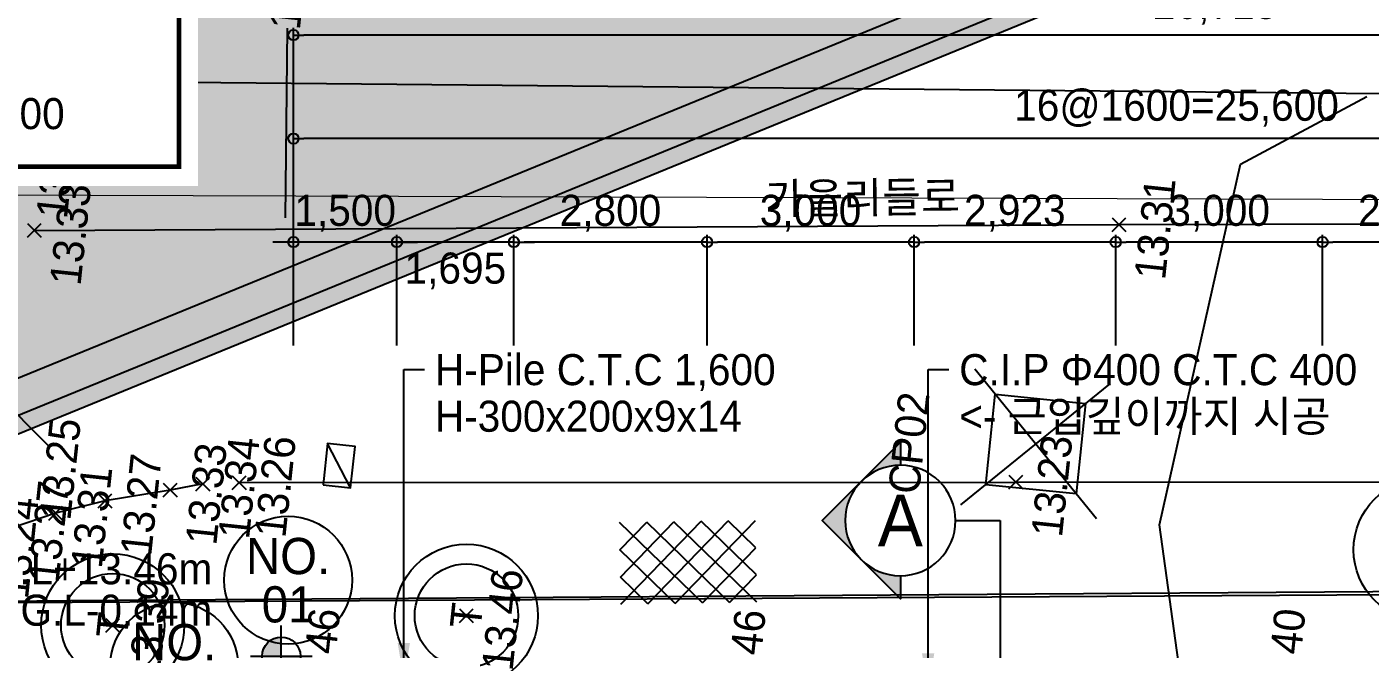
# Model space of a CAD drawing. Header units: millimetres. Extents: x 1073475 to 2890243, y -1340830 to -367733.
# Drawn here: x 1876115 to 1895585, y -395647 to -386629 of the extents above; entities that cross this region are included whole.
import ezdxf
from ezdxf.enums import TextEntityAlignment as Align
from ezdxf.xclip import XClip

# ---------------------------------------------------------------- set-up
doc = ezdxf.new("R2010")
doc.units = ezdxf.units.MM
doc.header["$LTSCALE"] = 50
doc.header["$XCLIPFRAME"] = 2
doc.header["$PDMODE"] = 3
doc.header["$PDSIZE"] = 100
for name, pattern in [('E-DIGLN01', [2, 0.9, -0.2, 0.9]), ('HIDDEN2', [4.7625, 3.175, -1.5875]), ('PHANTOM', [63.5, 31.75, -6.35, 6.35, -6.35, 6.35, -6.35])]:
    doc.linetypes.add(name, pattern=pattern)
doc.layers.get('Defpoints').update_dxf_attribs({"color": 151})
for name, color, linetype in [('0-재료표-1', 3, 'Continuous'), ('0-재료표-T', 7, 'Continuous'), ('1-우수관로', 140, '우수'), ('C-DIM', 7, 'Continuous'), ('CS-CONC-MAJR', 4, 'Continuous'), ('CS-EXCV', 3, 'E-DIGLN01'), ('NO', 2, 'Continuous'), ('TEXT', 3, 'Continuous'), ('구조물', 7, 'Continuous'), ('기준점', 5, 'Continuous'), ('단면', 4, 'Continuous'), ('도로', 1, 'Continuous'), ('보도블럭', 7, 'Continuous'), ('상수도맨홀', 1, 'Continuous'), ('오수맨홀', 1, 'Continuous'), ('우수받이', 5, 'Continuous'), ('중앙선', 2, 'Continuous'), ('지하지장물_가스관로', 2, 'Continuous'), ('지하지장물_상수관로', 5, 'HIDDEN2'), ('지하지장물_전기관로', 1, 'HIDDEN2'), ('지하지장물_통신관로', 7, 'HIDDEN2'), ('차선', 7, 'HIDDEN2'), ('측량점_높이', 8, 'Continuous'), ('측량점_심볼', 7, 'Continuous'), ('통신맨홀', 1, 'Continuous'), ('현황레벨', 7, 'Continuous')]:
    doc.layers.add(name, color=color, linetype=linetype)
doc.styles.add('LT', font='')
doc.styles.get("Standard").update_dxf_attribs({"font": ''})
doc.styles.add('굴림체', font='')
doc.styles.add('돋움', font='')
doc.styles.get('LT').set_extended_font_data('GulimChe')
doc.styles.get('Standard').set_extended_font_data('Dotum')
doc.styles.get('굴림체').set_extended_font_data('Dotum')
doc.styles.get('돋움').set_extended_font_data('Dotum')
doc.linetypes.add('CFZ008', pattern='A,0.9,-0.2,[106,KHCLINE.shx,S=0.00606,R=180,X=0,Y=0],0.9', length=2)
doc.linetypes.add('GAS_LINE', pattern='A,0.5,-0.2,["GAS",Standard,S=0.1,R=0,X=-0.1,Y=-0.05],-0.25', length=0.95)
doc.linetypes.add('KT_LINE', pattern='A,12.7,-5.08,["KT",Standard,S=2.54,R=0,X=-2.54,Y=-1.27],-6.35', length=24.13)
doc.linetypes.add('POWER_LINE', pattern='A,12.7,-5.08,["POWER",Standard,S=2.54,R=0,X=-2.54,Y=-1.27],-6.35', length=24.13)
doc.linetypes.add('WATER_LINE', pattern='A,12.7,-5.08,["WATER",Standard,S=2.54,R=0,X=-2.54,Y=-1.27],-6.35', length=24.13)
doc.linetypes.add('우수', pattern='A,0.5,-0.05,["우수",LT,S=0.1,R=0,X=0,Y=-0.05],-0.4', length=0.95)
doc.dimstyles.new('SAM-200-지시선', dxfattribs={"dimscale": 0.1, "dimtxt": 300, "dimasz": 360, "dimexe": 70, "dimexo": 0, "dimgap": 100, "dimtad": 1, "dimdec": 0, "dimzin": 0, "dimdsep": 46, "dimlunit": 6, "dimtxsty": '돋움', "dimcen": 100, "dimclrd": 1, "dimclre": 1, "dimclrt": 256, "dimadec": 0, "dimazin": 0, "dimtfac": 1, "dimtdec": 0, "dimtix": 1, "dimtmove": 2, "dimatfit": 3, "dimfxl": 70, "dimtolj": 1, "dimtzin": 0, "dimlwd": -1, "dimlwe": -1, "dimarcsym": 0})
doc.dimstyles.new('SAM-300', dxfattribs={"dimscale": 1.5, "dimtxt": 300, "dimasz": 100, "dimexe": 70, "dimexo": 0, "dimgap": 100, "dimtad": 1, "dimdec": 0, "dimzin": 0, "dimdsep": 46, "dimlunit": 6, "dimtxsty": '돋움', "dimblk": 'ORIGIN', "dimcen": 100, "dimclrd": 1, "dimclre": 1, "dimclrt": 7, "dimadec": 0, "dimazin": 0, "dimtfac": 1, "dimtdec": 0, "dimtix": 1, "dimtmove": 2, "dimatfit": 3, "dimfxl": 70, "dimtolj": 1, "dimtzin": 0, "dimlwd": -1, "dimlwe": -1, "dimarcsym": 0})

# ---------------------------------------------------------------- blocks, each defined once
blk = doc.blocks.new('A$405090834614')
at = {"color": 251}
for points in [[(170450, 141075), (172431, 139103)], [(170455, 139099), (172426, 141079)]]:
    blk.add_lwpolyline(points, dxfattribs=at)
blk.add_lwpolyline([(170780, 140746), (172098, 140749), (172101, 139432), (170784, 139429)], close=True, dxfattribs=at)
at = {"layer": '1-우수관로', "color": 251, "linetype": '우수', "lineweight": 0, "ltscale": 80}
blk.add_lwpolyline([(185502, 13028), (184884, 22596), (180273, 88945), (172057, 168906), (121638, 164312), (118262, 188984)], dxfattribs=at)
at = {"layer": '도로', "color": 251}
for p, q in [((168947, 154109), (168670, 154709)), ((169201, 153416), (168947, 154109)), ((169456, 152493), (169201, 153416)), ((169594, 152031), (169456, 152493)), ((169668, 151509), (169668, 151509)), ((169668, 151509), (170864, 140316)), ((170864, 140316), (172033, 129342))]:
    blk.add_line(p, q, dxfattribs=at)
at = {"layer": '보도블럭', "color": 251}
for p, q in [((168547, 145432), (168891, 145871)), ((168595, 145040), (169282, 145918)), ((168643, 144649), (169674, 145966)), ((168891, 145871), (169769, 145183)), ((169282, 145918), (169721, 145575)), ((168499, 145823), (169817, 144792)), ((168690, 144257), (169721, 145575)), ((168547, 145432), (169865, 144401)), ((168738, 143866), (169769, 145183)), ((168595, 145040), (169912, 144009)), ((169129, 143914), (169817, 144792)), ((168643, 144649), (169521, 143961)), ((169521, 143961), (169865, 144401)), ((168690, 144257), (169129, 143914))]:
    blk.add_line(p, q, dxfattribs=at)
at = {"layer": '오수맨홀', "color": 251}
blk.add_circle((170514, 134314), 1036, dxfattribs=at)
at = {"layer": '우수받이', "color": 251}
blk.add_lwpolyline([(169765, 150295), (169765, 149895), (170365, 149895), (170365, 150295)], close=True, dxfattribs=at)
blk.add_lwpolyline([(169765, 149895), (170365, 150295)], dxfattribs=at)
at = {"layer": '중앙선', "color": 251}
for p, q in [((172990, 154847), (174731, 139223)), ((174731, 139223), (176388, 123987))]:
    blk.add_line(p, q, dxfattribs=at)
at = {"layer": '지하지장물_가스관로', "color": 251, "linetype": 'GAS_LINE', "ltscale": 3}
blk.add_lwpolyline([(172043, 129154), (173937, 129308), (182760, 39013), (182551, 11068)], dxfattribs=at)
at = {"layer": '지하지장물_상수관로', "color": 251, "linetype": 'WATER_LINE', "ltscale": 3}
blk.add_lwpolyline([(165003, 177754), (176543, 74656), (179909, 44130), (180541, 14655)], dxfattribs=at)
at = {"layer": '지하지장물_전기관로', "color": 251, "linetype": 'POWER_LINE', "ltscale": 3}
for points in [[(186670, 16637), (186590, 33534), (184398, 74092), (182595, 86963), (177310, 132594), (173297, 174213)], [(165368, 136915), (170465, 138180), (175788, 137564), (176957, 135844)]]:
    blk.add_lwpolyline(points, dxfattribs=at)
at = {"layer": '지하지장물_통신관로', "color": 251, "linetype": 'KT_LINE', "ltscale": 3}
blk.add_lwpolyline([(179973, 22140), (178340, 57330), (174617, 92638), (167709, 153756), (166514, 164057), (162819, 177078), (146292, 175121), (136183, 173575), (130490, 179990), (129558, 186301)], dxfattribs=at)
at = {"layer": '차선', "color": 251, "linetype": 'ByBlock'}
blk.add_line((173554, 151247), (176294, 151506), dxfattribs=at)
at = {"layer": '측량점_심볼', "color": 251}
for p in [(172990, 154847), (168947, 154109), (169201, 153416), (167419, 153114), (169456, 152493), (169594, 152031), (169668, 151509), (168098, 148031), (170864, 140316), (174731, 139223)]:
    blk.add_point(p, dxfattribs=at)
at = {"layer": '통신맨홀', "color": 251}
for centre, radius in [((167419, 153114), 1036), ((167419, 153114), 750), ((168098, 148031), 1036), ((168098, 148031), 750)]:
    blk.add_circle(centre, radius, dxfattribs=at)
at = {"layer": 'TEXT', "color": 251, "style": '굴림체'}
blk.add_text('가을리들로', height=450, rotation=276.7572, dxfattribs=at).set_placement((174673, 141531), align=Align.RIGHT)
at = {"layer": '기준점', "color": 251, "style": '굴림체'}
blk.add_text('CP02', height=450, dxfattribs=at).set_placement((171264, 141918), align=Align.MIDDLE_CENTER)
at = {"layer": '상수도맨홀', "color": 251, "style": '굴림체'}
for p in [(167419, 153114), (168098, 148031)]:
    blk.add_text('T', height=450, dxfattribs=at).set_placement(p, align=Align.MIDDLE)
at = {"layer": '측량점_높이', "color": 251, "style": '굴림체'}
for s, p in [('13.24', (168393, 154825)), ('13.32', (173932, 154845)), ('13.27', (168670, 154409)), ('13.33', (172990, 154547)), ('13.25', (169592, 154335)), ('13.31', (168947, 153809)), ('13.27', (169201, 153116)), ('13.39', (167419, 152814)), ('13.33', (169456, 152193)), ('13.34', (169594, 151731)), ('13.50', (177011, 151777)), ('13.26', (169668, 151209)), ('13.46', (167249, 150306)), ('13.46', (168098, 147731)), ('13.46', (167884, 144170)), ('13.23', (170864, 140016)), ('13.31', (174731, 138923)), ('13.40', (168720, 136391))]:
    blk.add_text(s, height=450, dxfattribs=at).set_placement(p, align=Align.TOP_CENTER)
blk = doc.blocks.new('A$599346786921')
at = {"layer": '구조물', "ltscale": 0.2}
h = blk.add_hatch(color=254, dxfattribs=at)
h.dxf.hatch_style = 1
h.set_gradient(color1=(214, 214, 214), color2=(214, 214, 214))
h.paths.add_polyline_path([(189880, 4043), (128969, 153101), (129119, 153162), (47790, 352186), (48127, 352323), (40199, 371724), (39821, 372650), (39443, 373575), (39065, 374501), (38687, 375426), (38309, 376351), (37931, 377276), (37554, 378201), (37177, 379126), (36800, 380051), (36423, 380975), (36047, 381900), (35671, 382825), (35295, 383749), (34920, 384674), (34545, 385599), (34170, 386523), (33796, 387448), (33422, 388373), (33049, 389297), (32676, 390222), (32304, 391147), (31932, 392072), (31561, 392997), (31190, 393922), (30821, 394847), (30451, 395772), (30083, 396697), (29715, 397623), (29347, 398548), (28981, 399474), (28615, 400400), (28250, 401326), (27886, 402252), (27523, 403178), (27160, 404105), (26798, 405031), (26438, 405958), (26078, 406885), (25719, 407812), (25360, 408742), (25003, 409670), (24647, 410598), (24292, 411526), (23938, 412455), (23585, 413383), (23233, 414312), (22883, 415241), (22533, 416171), (22185, 417101), (21838, 418031), (21492, 418961), (21147, 419892), (20804, 420823), (20462, 421754), (20121, 422686), (19782, 423618), (19443, 424550), (19107, 425482), (18771, 426415), (18438, 427349), (18105, 428282), (17774, 429216), (17445, 430151), (17117, 431086), (16791, 432021), (16466, 432956), (16143, 433892), (15821, 434829), (15501, 435766), (15183, 436703), (14866, 437640), (14551, 438579), (14238, 439517), (13927, 440456), (13617, 441395), (13310, 442335), (13004, 443275), (12700, 444216), (12398, 445157), (12097, 446099), (11799, 447041), (11503, 447983), (11339, 448506), (0, 445440), (302, 444474), (605, 443509), (911, 442544), (1218, 441580), (1527, 440617), (1838, 439655), (2151, 438693), (2466, 437732), (2782, 436772), (3100, 435812), (3420, 434854), (3742, 433896), (4065, 432938), (4390, 431982), (4716, 431026), (5044, 430071), (5374, 429116), (5705, 428162), (6037, 427209), (6372, 426257), (6707, 425305), (7044, 424354), (7382, 423404), (7722, 422454), (8063, 421505), (8406, 420556), (8750, 419608), (9095, 418661), (9441, 417714), (9788, 416768), (10137, 415823), (10487, 414878), (10838, 413933), (11190, 412990), (11544, 412047), (11898, 411104), (12253, 410162), (12610, 409221), (12967, 408280), (13326, 407339), (13685, 406399), (14046, 405460), (14407, 404521), (14768, 403585), (15131, 402648), (15495, 401710), (15860, 400773), (16225, 399837), (16592, 398901), (16959, 397965), (17326, 397030), (17695, 396095), (18064, 395161), (18434, 394227), (18804, 393294), (19175, 392360), (19547, 391428), (19919, 390496), (20292, 389564), (20665, 388632), (21038, 387701), (21412, 386770), (21787, 385839), (22162, 384909), (22537, 383979), (22913, 383050), (23289, 382120), (23665, 381191), (24042, 380263), (24419, 379334), (24796, 378406), (25174, 377478), (25551, 376550), (25929, 375623), (26307, 374695), (26685, 373768), (27063, 372842), (27441, 371915), (27820, 370988), (28198, 370062), (28576, 369136), (28955, 368210), (29333, 367284), (37261, 347883), (37598, 348021), (118926, 148997), (119075, 149057), (179985, 0)])
at = {"layer": 'CS-CONC-MAJR'}
for points in [[(28051, 371083), (28429, 370157), (28808, 369231), (29186, 368305), (29564, 367379), (37398, 348209), (37735, 348347), (119063, 149323)], [(28514, 371272), (28892, 370346), (29271, 369420), (29649, 368494), (30027, 367568), (37672, 348861), (38008, 348999), (119337, 149975)]]:
    blk.add_lwpolyline(points, dxfattribs=at)
at = {"layer": 'CS-EXCV', "linetype": 'CFZ008', "ltscale": 5, "flags": 128}
blk.add_lwpolyline([(189880, 4043), (128969, 153101), (129119, 153162), (47790, 352186), (48127, 352323), (40199, 371724), (39821, 372650), (39443, 373575), (39065, 374501), (38687, 375426), (38309, 376351), (37931, 377276), (37554, 378201), (37177, 379126), (36800, 380051), (36423, 380975), (36047, 381900), (35671, 382825), (35295, 383749), (34920, 384674), (34545, 385599), (34170, 386523), (33796, 387448), (33422, 388373), (33049, 389297), (32676, 390222), (32304, 391147), (31932, 392072), (31561, 392997), (31190, 393922), (30821, 394847), (30451, 395772), (30083, 396697), (29715, 397623), (29347, 398548), (28981, 399474), (28615, 400400), (28250, 401326), (27886, 402252), (27523, 403178), (27160, 404105), (26798, 405031), (26438, 405958), (26078, 406885), (25719, 407812), (25360, 408742), (25003, 409670), (24647, 410598), (24292, 411526), (23938, 412455), (23585, 413383), (23233, 414312), (22883, 415241), (22533, 416171), (22185, 417101), (21838, 418031), (21492, 418961), (21147, 419892), (20804, 420823), (20462, 421754), (20121, 422686), (19782, 423618), (19443, 424550), (19107, 425482), (18771, 426415), (18438, 427349), (18105, 428282), (17774, 429216), (17445, 430151), (17117, 431086), (16791, 432021), (16466, 432956), (16143, 433892), (15821, 434829), (15501, 435766), (15183, 436703), (14866, 437640), (14551, 438579), (14238, 439517), (13927, 440456), (13617, 441395), (13310, 442335), (13004, 443275), (12700, 444216), (12398, 445157), (12097, 446099), (11799, 447041), (11503, 447983), (11339, 448506), (0, 445440), (302, 444474), (605, 443509), (911, 442544), (1218, 441580), (1527, 440617), (1838, 439655), (2151, 438693), (2466, 437732), (2782, 436772), (3100, 435812), (3420, 434854), (3742, 433896), (4065, 432938), (4390, 431982), (4716, 431026), (5044, 430071), (5374, 429116), (5705, 428162), (6037, 427209), (6372, 426257), (6707, 425305), (7044, 424354), (7382, 423404), (7722, 422454), (8063, 421505), (8406, 420556), (8750, 419608), (9095, 418661), (9441, 417714), (9788, 416768), (10137, 415823), (10487, 414878), (10838, 413933), (11190, 412990), (11544, 412047), (11898, 411104), (12253, 410162), (12610, 409221), (12967, 408280), (13326, 407339), (13685, 406399), (14046, 405460), (14407, 404521), (14768, 403585), (15131, 402648), (15495, 401710), (15860, 400773), (16225, 399837), (16592, 398901), (16959, 397965), (17326, 397030), (17695, 396095), (18064, 395161), (18434, 394227), (18804, 393294), (19175, 392360), (19547, 391428), (19919, 390496), (20292, 389564), (20665, 388632), (21038, 387701), (21412, 386770), (21787, 385839), (22162, 384909), (22537, 383979), (22913, 383050), (23289, 382120), (23665, 381191), (24042, 380263), (24419, 379334), (24796, 378406), (25174, 377478), (25551, 376550), (25929, 375623), (26307, 374695), (26685, 373768), (27063, 372842), (27441, 371915), (27820, 370988), (28198, 370062), (28576, 369136), (28955, 368210), (29333, 367284), (37261, 347883), (37598, 348021), (118926, 148997), (119075, 149057), (179985, 0)], close=True, dxfattribs=at)
blk = doc.blocks.new('A$C070F4A8E')
at = {"layer": '단면'}
h = blk.add_hatch(color=256, dxfattribs=at)
h.paths.add_polyline_path([(-1074, 302), (-1377, 0), (-1074, -302, -0.414214)])
h.paths.add_polyline_path([(-772, 605), (-1074, 302, -0.198912), (-772, 427)])
h.paths.add_polyline_path([(-772, -427, -0.198912), (-1074, -302), (-772, -605)])
for p, q in [((-345, 0), (0, 0)), ((0, 0), (0, -845))]:
    blk.add_line(p, q, dxfattribs=at)
blk.add_lwpolyline([(-772, -427), (-772, -605), (-1377, 0), (-772, 605), (-772, 427)], dxfattribs=at)
at = {"layer": '단면', "extrusion": (0, 0, -1)}
blk.add_ellipse((-772, 0), major_axis=(1, 427), ratio=1, start_param=4.711077, end_param=10.994262, dxfattribs=at)
blk = doc.blocks.new('_Origin')
at = {"color": 0, "linetype": 'ByBlock', "lineweight": -2}
blk.add_line((0, 0), (-1, 0), dxfattribs=at)
blk.add_circle((0, 0), 0.5, dxfattribs=at)
blk = doc.blocks.new('*D796')
at = {"layer": 'C-DIM', "color": 1, "ltscale": 0.2, "transparency": 16777216}
for p, q in [((1879979, -388248), (1879979, -386643)), ((1906696, -388248), (1906696, -386643)), ((1906546, -386748), (1880129, -386748))]:
    blk.add_line(p, q, dxfattribs=at)
at = {"layer": 'Defpoints', "color": 0, "ltscale": 0.2, "transparency": 16777216}
for p in [(1879979, -386748), (1879979, -388248), (1906696, -388248)]:
    blk.add_point(p, dxfattribs=at)
at = {"layer": 'C-DIM', "color": 1, "ltscale": 0.2, "transparency": 16777216, "xscale": 150, "yscale": 150, "zscale": 150, "rotation": 180}
blk.add_blockref('_Origin', (1879979, -386748), dxfattribs=at)
at = {"layer": 'C-DIM', "color": 1, "ltscale": 0.2, "transparency": 16777216, "xscale": 150, "yscale": 150, "zscale": 150}
blk.add_blockref('_Origin', (1906696, -386748), dxfattribs=at)
at = {"layer": 'C-DIM', "color": 7, "ltscale": 0.2, "transparency": 16777216, "insert": (1893337, -386330), "char_height": 450, "attachment_point": 5, "style": '돋움'}
blk.add_mtext('\\A1;26,718', dxfattribs=at)
blk = doc.blocks.new('*D802')
at = {"layer": 'C-DIM', "color": 1, "ltscale": 0.2, "transparency": 16777216}
for p, q in [((1879979, -389748), (1879979, -388143)), ((1905579, -389748), (1905579, -388143)), ((1905429, -388248), (1880129, -388248))]:
    blk.add_line(p, q, dxfattribs=at)
at = {"layer": 'Defpoints', "color": 0, "ltscale": 0.2, "transparency": 16777216}
for p in [(1879979, -388248), (1879979, -389748), (1905579, -389748)]:
    blk.add_point(p, dxfattribs=at)
at = {"layer": 'C-DIM', "color": 1, "ltscale": 0.2, "transparency": 16777216, "xscale": 150, "yscale": 150, "zscale": 150, "rotation": 180}
blk.add_blockref('_Origin', (1879979, -388248), dxfattribs=at)
at = {"layer": 'C-DIM', "color": 1, "ltscale": 0.2, "transparency": 16777216, "xscale": 150, "yscale": 150, "zscale": 150}
blk.add_blockref('_Origin', (1905579, -388248), dxfattribs=at)
at = {"layer": 'C-DIM', "color": 7, "ltscale": 0.2, "transparency": 16777216, "insert": (1892779, -387810), "char_height": 450, "attachment_point": 5, "style": '돋움'}
blk.add_mtext('\\A1;16@1600=25,600', dxfattribs=at)
blk = doc.blocks.new('A$C5B0247DC')
at = {"layer": '현황레벨'}
h = blk.add_hatch(color=256, dxfattribs=at)
h.paths.add_polyline_path([(0, 110.9, 0.414214), (-110.9, 0), (0, 0)])
h.paths.add_polyline_path([(0, 0), (0, -110.9, 0.414214), (110.9, 0)])
for p, q in [((0, -178.5), (0, 178.5)), ((-178.5, 0), (178.5, 0))]:
    blk.add_line(p, q, dxfattribs=at)
blk.add_circle((0, 0), 110.9, dxfattribs=at)
blk = doc.blocks.new('*D816')
at = {"layer": 'C-DIM', "color": 1, "ltscale": 0.2, "transparency": 16777216}
for p, q in [((1879829, -389748), (1879679, -389748)), ((1879979, -391248), (1879979, -389643)), ((1881479, -389748), (1879979, -389748)), ((1881479, -391248), (1881479, -389643)), ((1881629, -389748), (1881779, -389748))]:
    blk.add_line(p, q, dxfattribs=at)
at = {"layer": 'Defpoints', "color": 0, "ltscale": 0.2, "transparency": 16777216}
for p in [(1879979, -389748), (1879979, -391248), (1881479, -391248)]:
    blk.add_point(p, dxfattribs=at)
at = {"layer": 'C-DIM', "color": 1, "ltscale": 0.2, "transparency": 16777216, "xscale": 150, "yscale": 150, "zscale": 150}
blk.add_blockref('_Origin', (1879979, -389748), dxfattribs=at)
at = {"layer": 'C-DIM', "color": 1, "ltscale": 0.2, "transparency": 16777216, "xscale": 150, "yscale": 150, "zscale": 150, "rotation": 180}
blk.add_blockref('_Origin', (1881479, -389748), dxfattribs=at)
at = {"layer": 'C-DIM', "color": 7, "ltscale": 0.2, "transparency": 16777216, "insert": (1880729, -389330), "char_height": 450, "attachment_point": 5, "style": '돋움'}
blk.add_mtext('\\A1;1,500', dxfattribs=at)
blk = doc.blocks.new('*D817')
at = {"layer": 'C-DIM', "color": 1, "ltscale": 0.2, "transparency": 16777216}
for p, q in [((1881329, -389748), (1881179, -389748)), ((1881479, -391248), (1881479, -389643)), ((1883174, -389748), (1881479, -389748)), ((1883174, -391248), (1883174, -389643)), ((1883324, -389748), (1883474, -389748))]:
    blk.add_line(p, q, dxfattribs=at)
at = {"layer": 'Defpoints', "color": 0, "ltscale": 0.2, "transparency": 16777216}
for p in [(1881479, -389748), (1881479, -391248), (1883174, -391248)]:
    blk.add_point(p, dxfattribs=at)
at = {"layer": 'C-DIM', "color": 1, "ltscale": 0.2, "transparency": 16777216, "xscale": 150, "yscale": 150, "zscale": 150}
blk.add_blockref('_Origin', (1881479, -389748), dxfattribs=at)
at = {"layer": 'C-DIM', "color": 1, "ltscale": 0.2, "transparency": 16777216, "xscale": 150, "yscale": 150, "zscale": 150, "rotation": 180}
blk.add_blockref('_Origin', (1883174, -389748), dxfattribs=at)
at = {"layer": 'C-DIM', "color": 7, "ltscale": 0.2, "transparency": 16777216, "char_height": 450, "attachment_point": 5, "style": '돋움'}
for s, insert in [('\\A1;', (1882326, -389373)), ('\\A1;1,695', (1882326, -390167))]:
    blk.add_mtext(s, dxfattribs=dict(at, insert=insert))
blk = doc.blocks.new('*D818')
at = {"layer": 'C-DIM', "color": 1, "ltscale": 0.2, "transparency": 16777216}
for p, q in [((1883174, -391248), (1883174, -389643)), ((1885824, -389748), (1883324, -389748)), ((1885974, -391248), (1885974, -389643))]:
    blk.add_line(p, q, dxfattribs=at)
at = {"layer": 'Defpoints', "color": 0, "ltscale": 0.2, "transparency": 16777216}
for p in [(1883174, -389748), (1883174, -391248), (1885974, -391248)]:
    blk.add_point(p, dxfattribs=at)
at = {"layer": 'C-DIM', "color": 1, "ltscale": 0.2, "transparency": 16777216, "xscale": 150, "yscale": 150, "zscale": 150, "rotation": 180}
blk.add_blockref('_Origin', (1883174, -389748), dxfattribs=at)
at = {"layer": 'C-DIM', "color": 1, "ltscale": 0.2, "transparency": 16777216, "xscale": 150, "yscale": 150, "zscale": 150}
blk.add_blockref('_Origin', (1885974, -389748), dxfattribs=at)
at = {"layer": 'C-DIM', "color": 7, "ltscale": 0.2, "transparency": 16777216, "insert": (1884574, -389330), "char_height": 450, "attachment_point": 5, "style": '돋움'}
blk.add_mtext('\\A1;2,800', dxfattribs=at)
blk = doc.blocks.new('*D819')
at = {"layer": 'C-DIM', "color": 1, "ltscale": 0.2, "transparency": 16777216}
for p, q in [((1885974, -391248), (1885974, -389643)), ((1888824, -389748), (1886124, -389748)), ((1888974, -391248), (1888974, -389643))]:
    blk.add_line(p, q, dxfattribs=at)
at = {"layer": 'Defpoints', "color": 0, "ltscale": 0.2, "transparency": 16777216}
for p in [(1885974, -389748), (1885974, -391248), (1888974, -391248)]:
    blk.add_point(p, dxfattribs=at)
at = {"layer": 'C-DIM', "color": 1, "ltscale": 0.2, "transparency": 16777216, "xscale": 150, "yscale": 150, "zscale": 150, "rotation": 180}
blk.add_blockref('_Origin', (1885974, -389748), dxfattribs=at)
at = {"layer": 'C-DIM', "color": 1, "ltscale": 0.2, "transparency": 16777216, "xscale": 150, "yscale": 150, "zscale": 150}
blk.add_blockref('_Origin', (1888974, -389748), dxfattribs=at)
at = {"layer": 'C-DIM', "color": 7, "ltscale": 0.2, "transparency": 16777216, "insert": (1887474, -389330), "char_height": 450, "attachment_point": 5, "style": '돋움'}
blk.add_mtext('\\A1;3,000', dxfattribs=at)
blk = doc.blocks.new('*D820')
at = {"layer": 'C-DIM', "color": 1, "ltscale": 0.2, "transparency": 16777216}
for p, q in [((1888974, -391248), (1888974, -389643)), ((1891747, -389748), (1889124, -389748)), ((1891897, -391248), (1891897, -389643))]:
    blk.add_line(p, q, dxfattribs=at)
at = {"layer": 'Defpoints', "color": 0, "ltscale": 0.2, "transparency": 16777216}
for p in [(1888974, -389748), (1888974, -391248), (1891897, -391248)]:
    blk.add_point(p, dxfattribs=at)
at = {"layer": 'C-DIM', "color": 1, "ltscale": 0.2, "transparency": 16777216, "xscale": 150, "yscale": 150, "zscale": 150, "rotation": 180}
blk.add_blockref('_Origin', (1888974, -389748), dxfattribs=at)
at = {"layer": 'C-DIM', "color": 1, "ltscale": 0.2, "transparency": 16777216, "xscale": 150, "yscale": 150, "zscale": 150}
blk.add_blockref('_Origin', (1891897, -389748), dxfattribs=at)
at = {"layer": 'C-DIM', "color": 7, "ltscale": 0.2, "transparency": 16777216, "insert": (1890435, -389330), "char_height": 450, "attachment_point": 5, "style": '돋움'}
blk.add_mtext('\\A1;2,923', dxfattribs=at)
blk = doc.blocks.new('*D821')
at = {"layer": 'C-DIM', "color": 1, "ltscale": 0.2, "transparency": 16777216}
for p, q in [((1891897, -391248), (1891897, -389643)), ((1894747, -389748), (1892047, -389748)), ((1894897, -391248), (1894897, -389643))]:
    blk.add_line(p, q, dxfattribs=at)
at = {"layer": 'Defpoints', "color": 0, "ltscale": 0.2, "transparency": 16777216}
for p in [(1891897, -389748), (1891897, -391248), (1894897, -391248)]:
    blk.add_point(p, dxfattribs=at)
at = {"layer": 'C-DIM', "color": 1, "ltscale": 0.2, "transparency": 16777216, "xscale": 150, "yscale": 150, "zscale": 150, "rotation": 180}
blk.add_blockref('_Origin', (1891897, -389748), dxfattribs=at)
at = {"layer": 'C-DIM', "color": 1, "ltscale": 0.2, "transparency": 16777216, "xscale": 150, "yscale": 150, "zscale": 150}
blk.add_blockref('_Origin', (1894897, -389748), dxfattribs=at)
at = {"layer": 'C-DIM', "color": 7, "ltscale": 0.2, "transparency": 16777216, "insert": (1893397, -389330), "char_height": 450, "attachment_point": 5, "style": '돋움'}
blk.add_mtext('\\A1;3,000', dxfattribs=at)
blk = doc.blocks.new('*D822')
at = {"layer": 'C-DIM', "color": 1, "ltscale": 0.2, "transparency": 16777216}
for p, q in [((1894897, -391248), (1894897, -389643)), ((1897247, -389748), (1895047, -389748)), ((1897397, -391248), (1897397, -389643))]:
    blk.add_line(p, q, dxfattribs=at)
at = {"layer": 'Defpoints', "color": 0, "ltscale": 0.2, "transparency": 16777216}
for p in [(1894897, -389748), (1894897, -391248), (1897397, -391248)]:
    blk.add_point(p, dxfattribs=at)
at = {"layer": 'C-DIM', "color": 1, "ltscale": 0.2, "transparency": 16777216, "xscale": 150, "yscale": 150, "zscale": 150, "rotation": 180}
blk.add_blockref('_Origin', (1894897, -389748), dxfattribs=at)
at = {"layer": 'C-DIM', "color": 1, "ltscale": 0.2, "transparency": 16777216, "xscale": 150, "yscale": 150, "zscale": 150}
blk.add_blockref('_Origin', (1897397, -389748), dxfattribs=at)
at = {"layer": 'C-DIM', "color": 7, "ltscale": 0.2, "transparency": 16777216, "insert": (1896147, -389330), "char_height": 450, "attachment_point": 5, "style": '돋움'}
blk.add_mtext('\\A1;2,500', dxfattribs=at)
blk = doc.blocks.new('*D872')
at = {"layer": 'C-DIM', "color": 1, "ltscale": 0.2, "transparency": 16777216}
for p, q in [((1875489, -391546), (1875595, -391440)), ((1874661, -392373), (1875382, -391652)), ((1876443, -392713), (1875308, -391578)), ((1875722, -393434), (1874587, -392299)), ((1874555, -392479), (1874449, -392586))]:
    blk.add_line(p, q, dxfattribs=at)
at = {"layer": 'Defpoints', "color": 0, "ltscale": 0.2, "transparency": 16777216}
for p in [(1875382, -391652), (1876443, -392713), (1875722, -393434)]:
    blk.add_point(p, dxfattribs=at)
at = {"layer": 'C-DIM', "color": 1, "ltscale": 0.2, "transparency": 16777216, "xscale": 150, "yscale": 150, "zscale": 150}
for p, rotation in [((1875382, -391652), 224.9999999998023), ((1874661, -392373), 44.99999999980232)]:
    blk.add_blockref('_Origin', p, dxfattribs=dict(at, rotation=rotation))
at = {"layer": 'C-DIM', "color": 7, "ltscale": 0.2, "transparency": 16777216, "insert": (1874726, -391717), "char_height": 450, "attachment_point": 5, "rotation": 45, "style": '돋움'}
blk.add_mtext('\\A1;1,020', dxfattribs=at)
blk = doc.blocks.new('A$355485260246')
at = {"color": 255}
blk.add_wipeout([(0, 3897), (17461, 3897), (17461, 0), (0, 0)], dxfattribs=at).dxf.layer = '0-재료표-1'
at = {"layer": '0-재료표-1', "const_width": 92.6}
blk.add_lwpolyline([(17091, 370), (17091, 3527), (370, 3527), (370, 370)], close=True, dxfattribs=at)
at = {"layer": '0-재료표-T', "style": '돋움'}
for s, p in [('인천지하철 1호선', (8666, 2638)), ('STA 3Km 044.00- STA 3Km 083.00', (8666, 1397))]:
    blk.add_text(s, height=600, dxfattribs=at).set_placement(p, align=Align.MIDDLE_CENTER)

msp = doc.modelspace()

# ---------------------------------------------------------------- linework, layer by layer
at = {"layer": 'NO'}
for centre in [(1879901.2, -394648), (1878250.1, -395895.2)]:
    msp.add_circle(centre, 926.8, dxfattribs=at)
at = {"layer": '단면', "linetype": 'PHANTOM', "ltscale": 0.8}
msp.add_line((1890223.6, -395367.4), (1890223.6, -432001.8), dxfattribs=at)

# ---------------------------------------------------------------- block references
ref = msp.add_blockref('A$405090834614', (1885814.3, -577934.3), dxfattribs=dict(rotation=83.9464212542183))
XClip(ref).set_block_clipping_path([(104661.0409256864, 187029.200860789), (115795.371209384, 82037.659728932), (199028.6359362481, 90864.5294945205), (187894.3056525505, 195856.0706263776)])
ref = msp.add_blockref('A$405090834614', (2011964.3, -577934.3), dxfattribs=dict(rotation=83.9464212542183))
XClip(ref).set_block_clipping_path([(104661.0409256864, 187029.200860789), (115795.371209384, 82037.659728932), (199028.6359362481, 90864.5294945205), (187894.3056525505, 195856.0706263776)])
ref = msp.add_blockref('A$599346786921', (2204913.1, -437926.2), dxfattribs=dict(rotation=89.99999999999997))
XClip(ref).set_block_clipping_path([(-16206.8299571348, 262317.343997824), (67493.1699649135, 367897.631078836)])
at = {"layer": '단면', "xscale": 1.875, "yscale": 1.875, "zscale": 1.875}
msp.add_blockref('A$C070F4A8E', (1890223.6, -393783.3), dxfattribs=at)
at = {"layer": '현황레벨', "xscale": 2.499999999941792, "yscale": 2.499999999941792, "zscale": 2.499999999941792}
msp.add_blockref('A$C5B0247DC', (1879802.6, -395749.3), dxfattribs=at)

# ---------------------------------------------------------------- texts
at = {"layer": 'C-DIM', "color": 7, "style": '돋움'}
for s, p in [('H-Pile C.T.C 1,600', (1882028.7, -391596.7)), ('C.I.P Φ400 C.T.C 400', (1889628.7, -391596.7)), ('H-300x200x9x14', (1882028.7, -392271.7)), ('<- 근입깊이까지 시공', (1889628.7, -392271.7))]:
    msp.add_text(s, height=450, dxfattribs=at).set_placement(p, align=Align.MIDDLE_LEFT)
at = {"layer": 'NO', "style": '돋움'}
for s, p in [('NO.', (1879901.2, -394298)), ('01', (1879901.2, -394998)), ('NO.', (1878250.1, -395545.2))]:
    msp.add_text(s, height=525, dxfattribs=at).set_placement(p, align=Align.MIDDLE_CENTER)
at = {"layer": '단면', "style": '돋움'}
msp.add_text('A', height=750, dxfattribs=at).set_placement((1888776, -393783.3), align=Align.MIDDLE)
at = {"layer": '현황레벨', "style": '돋움'}
for s, p in [('E.L+13.46m', (1878802.8, -394482.5)), ('G.L-0.14m', (1878802.8, -395082.5))]:
    msp.add_text(s, height=450, dxfattribs=at).set_placement(p, align=Align.MIDDLE_RIGHT)

# ---------------------------------------------------------------- dimensions: what is measured, and where the dimension line sits
at = {"layer": 'C-DIM', "ltscale": 0.2}
for base, p1, p2, picture, middle in [((1879978.7, -386748.3), (1906696.3, -388248.3), (1879978.7, -388248.3), '*D796', (1893337.5, -386329.6)), ((1879978.7, -389748.3), (1881478.7, -391248.3), (1879978.7, -391248.3), '*D816', (1880728.7, -389329.6)), ((1883173.6, -389748.3), (1885973.6, -391248.3), (1883173.6, -391248.3), '*D818', (1884573.6, -389329.6)), ((1885973.6, -389748.3), (1888973.6, -391248.3), (1885973.6, -391248.3), '*D819', (1887473.6, -389329.6)), ((1888973.6, -389748.3), (1891896.6, -391248.3), (1888973.6, -391248.3), '*D820', (1890435.1, -389329.6)), ((1891896.6, -389748.3), (1894896.6, -391248.3), (1891896.6, -391248.3), '*D821', (1893396.6, -389329.6)), ((1894896.6, -389748.3), (1897396.6, -391248.3), (1894896.6, -391248.3), '*D822', (1896146.6, -389329.6))]:
    dim = msp.add_linear_dim(base=base, p1=p1, p2=p2, dimstyle='SAM-300', dxfattribs=at)
    dim.commit()
    dim.dimension.update_dxf_attribs({"geometry": picture, "text_midpoint": middle})
for base, p1, p2, text, picture, middle in [((1879978.7, -388248.3), (1905578.7, -389748.3), (1879978.7, -389748.3), '16@1600=<>', '*D802', (1892778.7, -387810.4)), ((1881478.7, -389748.3), (1883173.6, -391248.3), (1881478.7, -391248.3), '\\X<>', '*D817', (1882326.1, -389748.3))]:
    dim = msp.add_linear_dim(base=base, p1=p1, p2=p2, text=text, dimstyle='SAM-300', dxfattribs=at)
    dim.commit()
    dim.dimension.update_dxf_attribs({"geometry": picture, "text_midpoint": middle})
dim = msp.add_linear_dim(base=(1875382.5, -391652.1), p1=(1875721.8, -393434.1), p2=(1876443.1, -392712.7), angle=45, dimstyle='SAM-300', dxfattribs=at)
dim.commit()
dim.dimension.update_dxf_attribs({"geometry": '*D872', "text_midpoint": (1874725.8, -391716.7)})

# ---------------------------------------------------------------- leaders
at = {"layer": 'C-DIM'}
for points in [[(1881578.7, -396098.3), (1881578.7, -391596.7), (1881878.7, -391596.7)], [(1889178.7, -396248.3), (1889178.7, -391596.7), (1889478.7, -391596.7)]]:
    msp.add_leader(points, dimstyle='SAM-200-지시선', override={"dimscale": 1.5}, dxfattribs=at)

# ---------------------------------------------------------------- next in the draw order: block references
at = {"xscale": 0.75, "yscale": 0.75, "zscale": 0.75}
msp.add_blockref('A$355485260246', (1865501.2, -388933.9), dxfattribs=at)

doc.saveas('drawing.dxf')
